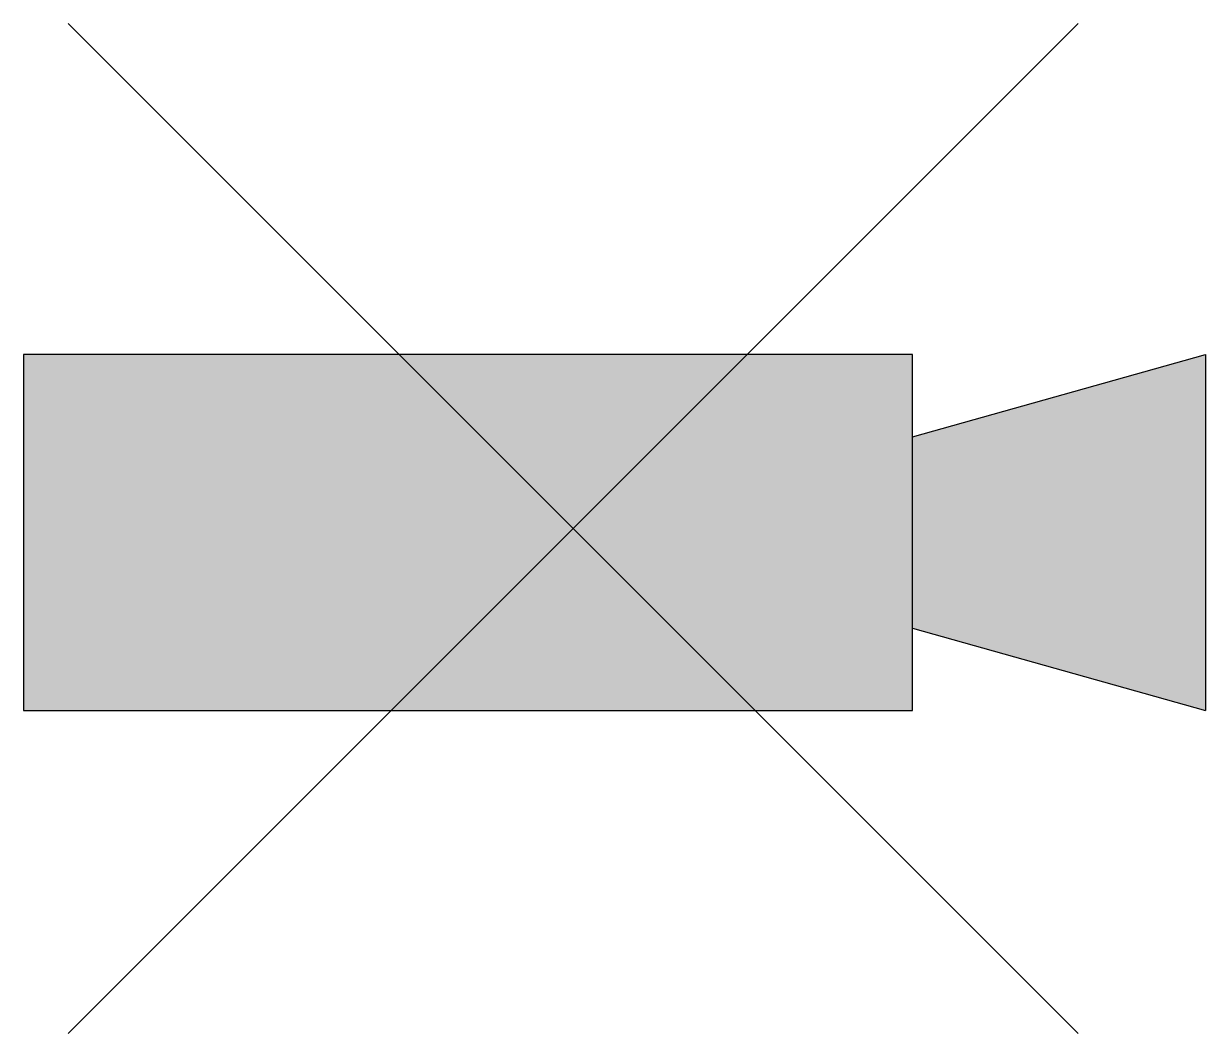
# Model space of a CAD drawing. Extents: x -0.41 to 0.69, y -0.47 to 0.47.
import ezdxf

# ---------------------------------------------------------------- set-up
doc = ezdxf.new("R2010")
doc.units = 0
doc.header["$LTSCALE"] = 0.2

msp = doc.modelspace()

# ---------------------------------------------------------------- hatches: boundary and pattern name
for points in [[(-0.4116, 0.1657), (-0.4116, -0.1657), (-0.3315, -0.1657), (0.3315, 0.1657)], [(0.4152, 0.1657), (0.3315, 0.1657), (-0.3315, -0.1657), (0.4152, -0.1657)], [(0.6877, 0.1657), (0.4152, 0.089), (0.4152, -0.089), (0.6877, -0.1657)]]:
    msp.add_hatch(color=256).paths.add_polyline_path(points)

# ---------------------------------------------------------------- linework, layer by layer
at = {"color": 0}
for p, q in [((-0.37, -0.466), (0.5694, 0.4734)), ((0.5694, -0.466), (-0.37, 0.4734))]:
    msp.add_line(p, q, dxfattribs=at)
for p, q in [((0.4152, 0.089), (0.6877, 0.1657)), ((0.6877, 0.1657), (0.6877, -0.1657)), ((0.4152, -0.089), (0.6877, -0.1657))]:
    msp.add_line(p, q)
at = {"flags": 128}
msp.add_lwpolyline([(-0.4116, -0.1657), (0.4152, -0.1657), (0.4152, 0.1657), (-0.4116, 0.1657)], close=True, dxfattribs=at)

doc.saveas('drawing.dxf')
